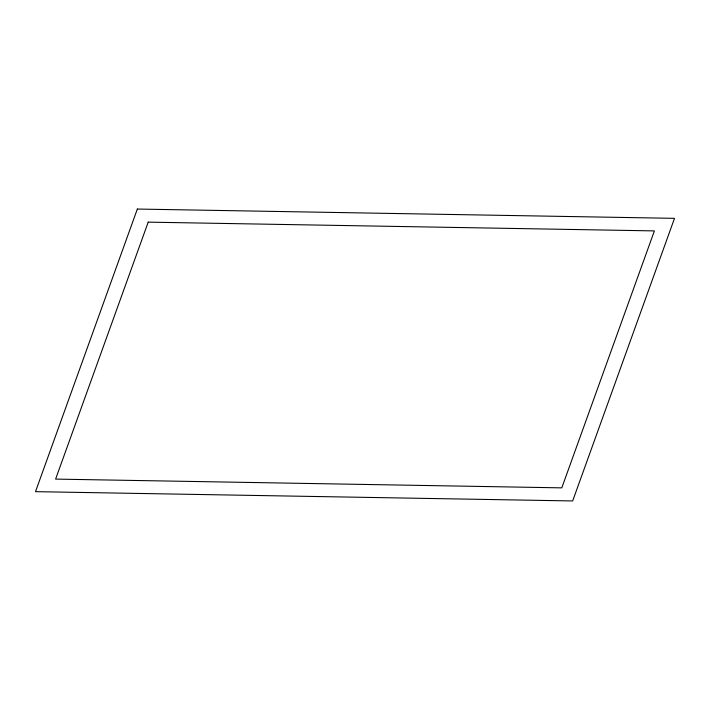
<?xml version="1.0" encoding="UTF-8"?>
<svg xmlns="http://www.w3.org/2000/svg" width="710" height="710" viewBox="0 0 710 710"><rect width="100%" height="100%" fill="white"/><g stroke="black" fill="none" stroke-linecap="round" stroke-linejoin="round"><path stroke-width="1.06" d="M137.341 209.051L35.5 491.657L572.659 500.949L674.5 218.343L137.341 209.051M148.204 222.141L55.611 479.099L561.796 487.859L654.389 230.901L148.204 222.141"/></g></svg>
